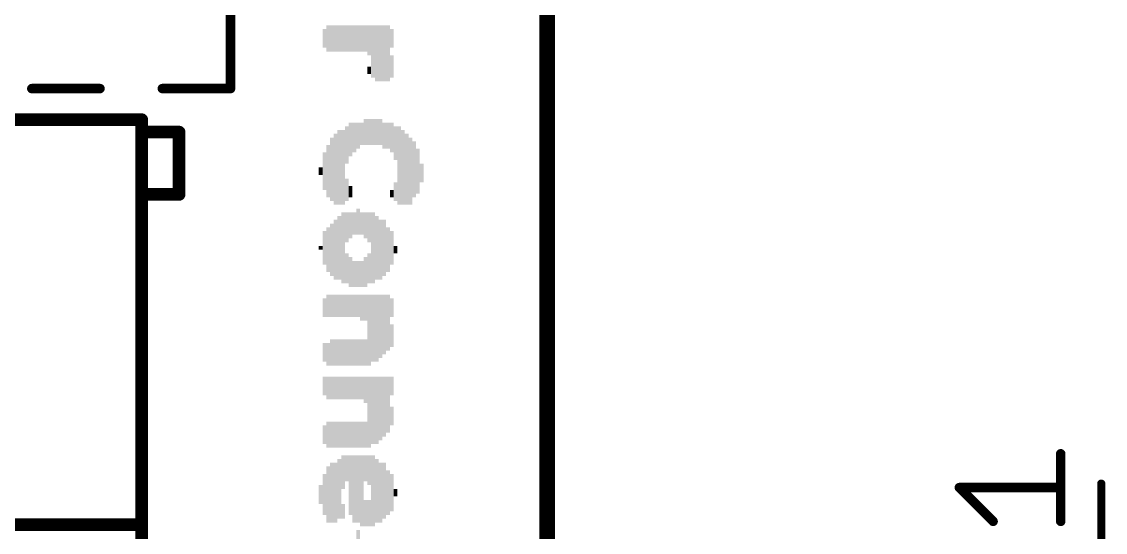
# Model space of a CAD drawing. Extents: x -38 to 69, y -24 to 44.
# Drawn here: x 25.86 to 43.24, y 9.26 to 17.46 of the extents above; entities that cross this region are included whole.
import ezdxf

# ---------------------------------------------------------------- set-up
doc = ezdxf.new("R2010")
doc.units = 0
for name, color, linetype in [('1', 12, 'CONTINUOUS'), ('16', 132, 'CONTINUOUS'), ('20', 53, 'CONTINUOUS'), ('21', 41, 'CONTINUOUS'), ('47', 253, 'CONTINUOUS'), ('51', 53, 'CONTINUOUS')]:
    doc.layers.add(name, color=color, linetype=linetype)

# ---------------------------------------------------------------- blocks, each defined once
blk = doc.blocks.new('RECT')
blk.add_solid([(-0.5, -0.5), (0.5, -0.5), (-0.5, 0.5), (0.5, 0.5)])

msp = doc.modelspace()

# ---------------------------------------------------------------- linework, layer by layer
at = {"layer": '1', "const_width": 0.254}
msp.add_lwpolyline([(34.29, 2.54), (34.29, 31.115)], dxfattribs=at)
at = {"layer": '16', "const_width": 0.254}
msp.add_lwpolyline([(34.29, 31.115), (34.29, 2.54)], dxfattribs=at)
at = {"layer": '20', "const_width": 0.254}
msp.add_lwpolyline([(34.29, 2.54), (34.29, 31.115)], dxfattribs=at)
at = {"layer": '21'}
for points, const_width in [([(29.21, 16.383), (29.21, 17.833)], 0.1524), ([(26.0217, 16.383), (27.1158, 16.383)], 0.1524), ([(28.1158, 16.383), (29.21, 16.383)], 0.1524), ([(16.585, 15.884), (27.785, 15.884)], 0.2032), ([(27.785, 15.884), (27.785, 9.384)], 0.2032), ([(27.785, 9.384), (16.585, 9.384)], 0.2032), ([(27.785, 9.384), (27.785, 8.384)], 0.2032)]:
    msp.add_lwpolyline(points, dxfattribs=dict(at, const_width=const_width))
for points, const_width in [([(26.0217, 16.4211, 1), (26.0217, 16.3449)], 0.0762), ([(27.1158, 16.3449, 1), (27.1158, 16.4211)], 0.0762), ([(28.1158, 16.4211, 1), (28.1158, 16.3449)], 0.0762), ([(29.1719, 16.383, 1), (29.2481, 16.383)], 0.0762), ([(29.21, 16.3449, 1), (29.21, 16.4211)], 0.0762), ([(27.8358, 15.884, 1), (27.7342, 15.884)], 0.1016), ([(27.785, 15.8332, 1), (27.785, 15.9348)], 0.1016), ([(27.8358, 9.384, 1), (27.7342, 9.384)], 0.1016), ([(27.7342, 9.384, 1), (27.8358, 9.384)], 0.1016), ([(27.785, 9.3332, 1), (27.785, 9.4348)], 0.1016)]:
    msp.add_lwpolyline(points, format="xyb", dxfattribs=dict(at, const_width=const_width))
at = {"layer": '47'}
for points, const_width in [([(42.5293, 9.4361), (42.5293, 10.5208)], 0.1524), ([(43.18, 2.732), (43.18, 10.0423)], 0.13), ([(41.4446, 9.4361), (40.9023, 9.9784)], 0.1524), ([(40.9023, 9.9784), (42.5293, 9.9784)], 0.1524)]:
    msp.add_lwpolyline(points, dxfattribs=dict(at, const_width=const_width))
for points, const_width in [([(42.5674, 10.5208, 1), (42.4912, 10.5208)], 0.0762), ([(43.2125, 10.0423, 1), (43.1475, 10.0423)], 0.065), ([(40.9293, 10.0054, 1), (40.8754, 9.9515)], 0.0762), ([(40.9023, 10.0165, 1), (40.9023, 9.9403)], 0.0762), ([(42.5293, 9.9403, 1), (42.5293, 10.0165)], 0.0762), ([(41.4177, 9.4091, 1), (41.4716, 9.463)], 0.0762), ([(42.4912, 9.4361, 1), (42.5674, 9.4361)], 0.0762)]:
    msp.add_lwpolyline(points, format="xyb", dxfattribs=dict(at, const_width=const_width))
at = {"layer": '51', "const_width": 0.2032}
for points in [[(27.785, 15.684), (28.385, 15.684)], [(28.385, 15.684), (28.385, 14.684)], [(28.385, 14.684), (27.785, 14.684)]]:
    msp.add_lwpolyline(points, dxfattribs=at)
at = {"layer": '51', "const_width": 0.1016}
for points in [[(27.785, 15.7348, 1), (27.785, 15.6332)], [(28.4358, 15.684, 1), (28.3342, 15.684)], [(28.385, 15.6332, 1), (28.385, 15.7348)], [(27.785, 14.7348, 1), (27.785, 14.6332)], [(28.385, 14.6332, 1), (28.385, 14.7348)], [(28.3342, 14.684, 1), (28.4358, 14.684)]]:
    msp.add_lwpolyline(points, format="xyb", dxfattribs=at)

# ---------------------------------------------------------------- block references
at = {"layer": '21', "yscale": 0.06, "rotation": 270}
for p, xscale in [((30.776, 17.187), 0.42), ((30.836, 17.187), 0.42), ((30.896, 17.187), 0.42), ((30.956, 17.187), 0.42), ((31.016, 17.187), 0.42), ((31.076, 17.187), 0.42), ((31.136, 17.187), 0.42), ((31.196, 17.187), 0.42), ((31.256, 17.187), 0.42), ((31.316, 17.187), 0.42), ((31.376, 17.187), 0.42), ((31.436, 17.157), 0.48), ((31.496, 16.977), 0.84), ((31.556, 16.947), 0.9), ((31.616, 16.947), 0.9), ((31.676, 16.947), 0.9), ((31.736, 16.947), 0.9), ((30.716, 17.187), 0.3), ((31.796, 17.187), 0.3), ((31.796, 16.737), 0.36), ((31.436, 16.677), 0.12), ((31.136, 15.567), 0.54), ((31.196, 15.597), 0.48), ((31.256, 15.627), 0.42), ((31.316, 15.657), 0.36), ((31.376, 15.687), 0.42), ((31.436, 15.687), 0.42), ((31.496, 15.687), 0.42), ((31.556, 15.687), 0.42), ((31.616, 15.687), 0.42), ((31.676, 15.627), 0.42), ((31.736, 15.627), 0.42), ((31.796, 15.597), 0.48), ((30.896, 15.087), 1.14), ((30.956, 15.117), 1.2), ((31.016, 15.117), 1.2), ((31.076, 15.477), 0.6), ((31.856, 15.507), 0.54), ((31.916, 15.147), 1.26), ((31.976, 15.117), 1.2), ((32.036, 15.087), 1.14), ((30.776, 15.057), 0.84), ((30.836, 15.087), 1.02), ((32.096, 15.057), 1.08), ((32.156, 15.087), 0.9), ((30.716, 15.057), 0.6), ((32.216, 15.057), 0.72), ((32.276, 15.027), 0.3), ((30.656, 15.057), 0.12), ((31.076, 14.757), 0.36), ((31.136, 14.727), 0.18), ((31.856, 14.727), 0.3), ((31.796, 14.697), 0.12), ((31.256, 14.247), 0.42), ((30.896, 13.797), 0.96), ((30.956, 13.827), 1.02), ((31.016, 13.827), 1.14), ((31.076, 14.157), 0.48), ((31.136, 14.187), 0.42), ((31.196, 14.217), 0.36), ((31.316, 14.217), 0.36), ((31.376, 14.187), 0.42), ((31.436, 14.157), 0.48), ((31.496, 13.827), 1.14), ((31.556, 13.827), 1.02), ((31.616, 13.797), 0.96), ((31.676, 13.827), 0.9), ((30.716, 13.827), 0.54), ((30.776, 13.797), 0.72), ((30.836, 13.797), 0.84), ((31.736, 13.797), 0.72), ((31.796, 13.827), 0.54), ((30.656, 13.827), 0.06), ((31.076, 13.497), 0.48), ((31.436, 13.497), 0.48), ((31.856, 13.797), 0.12), ((31.136, 13.437), 0.48), ((31.196, 13.407), 0.42), ((31.256, 13.407), 0.42), ((31.316, 13.407), 0.42), ((31.376, 13.437), 0.48), ((30.776, 12.897), 0.36), ((30.836, 12.897), 0.36), ((30.896, 12.897), 0.36), ((30.956, 12.897), 0.36), ((31.016, 12.897), 0.36), ((31.076, 12.897), 0.36), ((31.136, 12.897), 0.36), ((31.196, 12.897), 0.36), ((31.256, 12.897), 0.36), ((31.316, 12.867), 0.42), ((31.376, 12.867), 0.42), ((31.436, 12.507), 1.14), ((31.496, 12.537), 1.08), ((31.556, 12.537), 1.08), ((31.616, 12.567), 1.02), ((31.676, 12.597), 0.96), ((31.736, 12.627), 0.9), ((30.716, 12.867), 0.3), ((31.796, 12.867), 0.3), ((31.796, 12.417), 0.36), ((30.836, 12.147), 0.42), ((30.896, 12.147), 0.42), ((30.956, 12.147), 0.42), ((31.016, 12.147), 0.42), ((31.076, 12.147), 0.42), ((31.136, 12.147), 0.42), ((31.196, 12.147), 0.42), ((31.256, 12.147), 0.42), ((31.316, 12.147), 0.42), ((31.376, 12.147), 0.42), ((30.716, 12.147), 0.3), ((30.776, 12.117), 0.36), ((30.716, 11.607), 0.3), ((30.776, 11.577), 0.36), ((30.836, 11.577), 0.36), ((30.896, 11.577), 0.36), ((30.956, 11.577), 0.36), ((31.016, 11.577), 0.36), ((31.076, 11.577), 0.36), ((31.136, 11.577), 0.36), ((31.196, 11.577), 0.36), ((31.256, 11.577), 0.36), ((31.316, 11.577), 0.36), ((31.376, 11.547), 0.42), ((31.436, 11.187), 1.14), ((31.496, 11.217), 1.08), ((31.556, 11.217), 1.08), ((31.616, 11.247), 1.02), ((31.676, 11.277), 0.96), ((31.736, 11.307), 0.9), ((31.796, 11.607), 0.3), ((31.796, 11.127), 0.3), ((30.716, 10.827), 0.3), ((30.776, 10.827), 0.42), ((30.836, 10.827), 0.42), ((30.896, 10.827), 0.42), ((30.956, 10.827), 0.42), ((31.016, 10.827), 0.42), ((31.076, 10.827), 0.42), ((31.136, 10.827), 0.42), ((31.196, 10.827), 0.42), ((31.256, 10.827), 0.42), ((31.316, 10.827), 0.42), ((31.376, 10.827), 0.42), ((30.956, 9.957), 0.96), ((31.016, 10.227), 0.54), ((31.076, 10.287), 0.42), ((31.136, 10.017), 0.96), ((31.196, 9.957), 1.08), ((31.256, 9.957), 1.08), ((31.316, 9.927), 1.14), ((31.376, 10.287), 0.42), ((31.436, 10.257), 0.48), ((31.496, 9.927), 1.14), ((31.556, 9.927), 1.02), ((30.776, 9.867), 0.9), ((30.836, 9.897), 0.96), ((30.896, 9.897), 0.96), ((31.616, 9.897), 0.96), ((31.676, 9.927), 0.9), ((30.716, 9.867), 0.66), ((31.736, 9.897), 0.72), ((31.796, 9.897), 0.6), ((30.656, 9.867), 0.3), ((31.856, 9.897), 0.12), ((31.376, 9.567), 0.42), ((31.436, 9.567), 0.42), ((31.016, 9.597), 0.24), ((31.256, 9.087), 0.42)]:
    msp.add_blockref('RECT', p, dxfattribs=dict(at, xscale=xscale))

doc.saveas('drawing.dxf')
